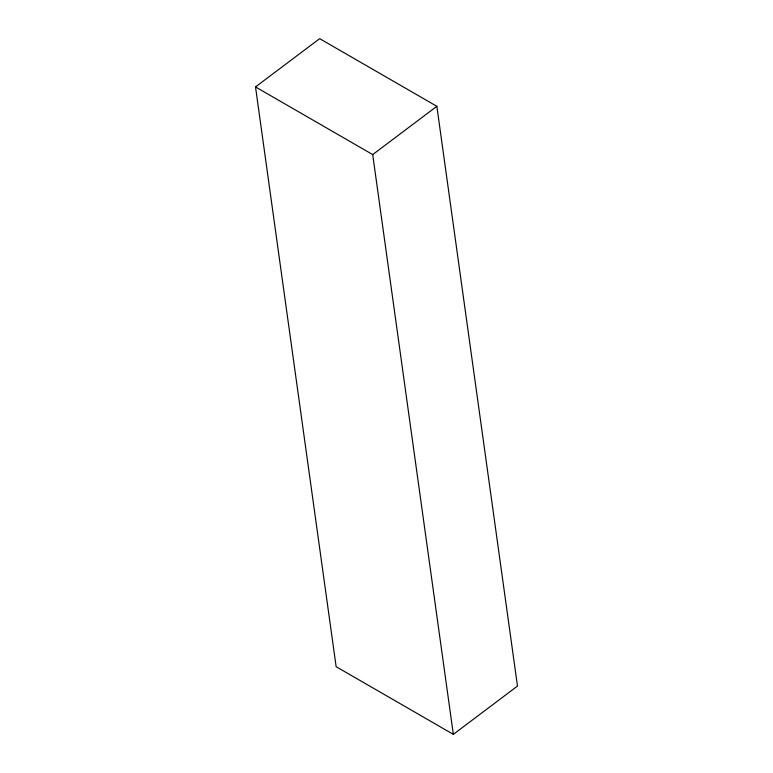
<?xml version="1.0" encoding="UTF-8"?>
<svg xmlns="http://www.w3.org/2000/svg" width="773" height="773" viewBox="0 0 773 773"><rect width="100%" height="100%" fill="white"/><g stroke="black" fill="none" stroke-linecap="round" stroke-linejoin="round"><path stroke-width="1.16" d="M255.515 86.924L319.664 38.65L436.861 106.307L517.485 686.076L453.336 734.35L336.139 666.693L255.515 86.924L372.702 154.581L453.336 734.35M372.702 154.581L436.861 106.307"/></g></svg>
